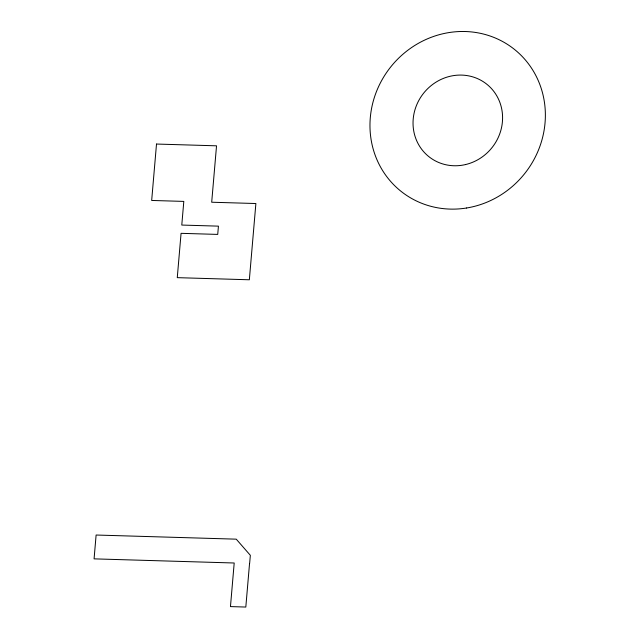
<?xml version="1.0" encoding="UTF-8"?>
<svg xmlns="http://www.w3.org/2000/svg" width="639" height="639" viewBox="0 0 639 639"><rect width="100%" height="100%" fill="white"/><g stroke="black" fill="none" stroke-linecap="round" stroke-linejoin="round"><path stroke-width="0.96" d="M249.545 563.454L245.815 607.05L230.463 606.595L234.201 562.999L94.077 558.861L96.114 535.027L236.246 539.164L250.344 555.315L249.641 563.454M156.507 144.047L151.675 200.454L183.808 201.405L181.78 225.064L218.434 226.142L217.723 234.409L181.069 233.331L177.267 277.653L249.346 279.778L255.88 203.529L211.693 202.228L216.533 145.82L156.507 144.047M466.542 208.01A90.842 85.618 -51.2 0 0 528.796 64.259A90.842 85.618 -51.2 0 0 377.665 88.653A90.842 85.618 -51.2 0 0 466.542 208.01M465.599 164.55A46.383 43.716 -51.2 0 0 492.102 89.3A46.383 43.716 -51.2 0 0 415.725 107.416A46.383 43.716 -51.2 0 0 465.599 164.55"/></g></svg>
